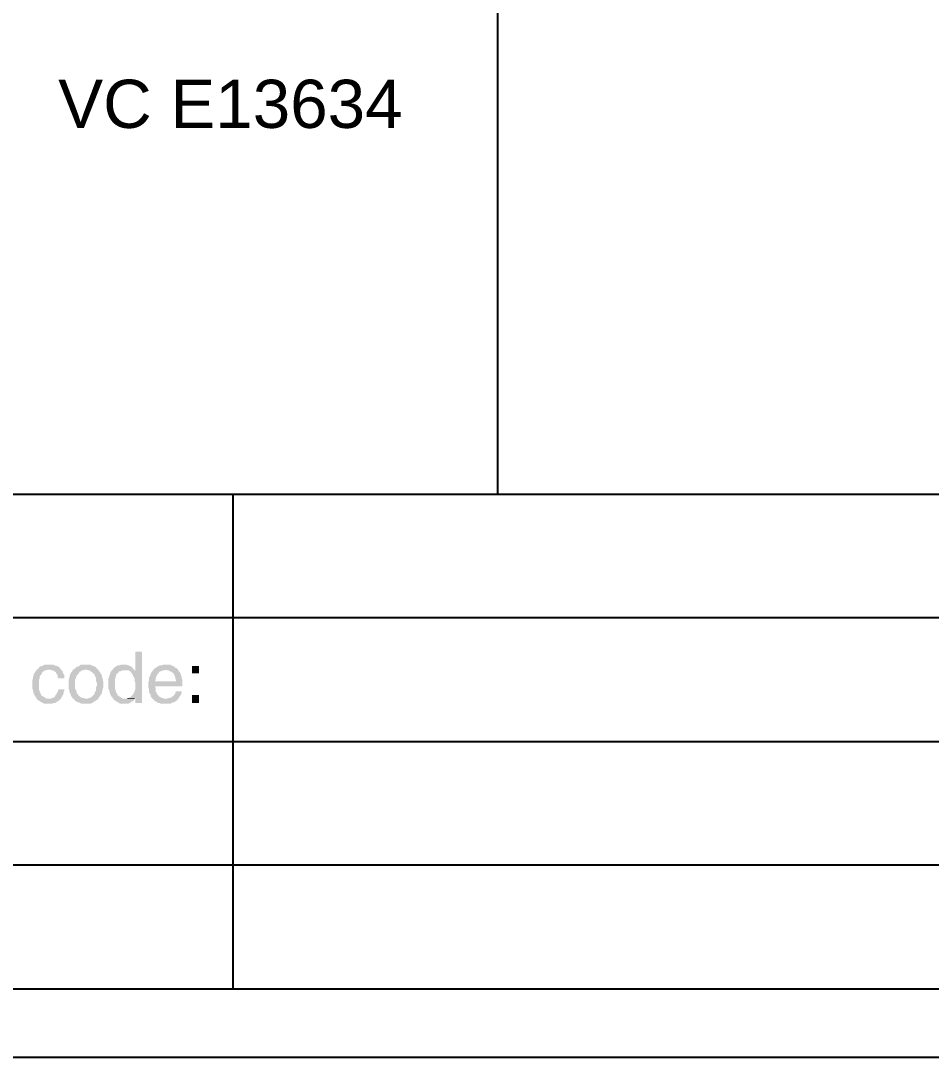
# Model space of a CAD drawing. Header units: millimetres. Extents: x 7018 to 13530, y 4187 to 5692.
# Drawn here: x 7550 to 7606.7, y 4951.9 to 5016.4 of the extents above; entities that cross this region are included whole.
import ezdxf

# ---------------------------------------------------------------- set-up
doc = ezdxf.new("R2010")
doc.units = ezdxf.units.MM
doc.styles.get("Standard").update_dxf_attribs({"font": 'arial.ttf'})

msp = doc.modelspace()

# ---------------------------------------------------------------- hatches: boundary and pattern name
at = {"transparency": 33554559}
for points in [[(7557.575, 4977.118), (7557.169, 4977.118), (7557.169, 4975.9), (7556.808, 4975.9), (7556.898, 4975.855), (7556.943, 4975.764), (7556.988, 4975.719), (7557.033, 4975.674), (7557.033, 4975.584), (7557.078, 4975.539), (7557.124, 4975.448), (7557.124, 4975.268), (7557.169, 4975.178), (7557.169, 4974.771), (7557.124, 4974.681), (7557.124, 4974.636), (7557.078, 4974.546), (7557.033, 4974.456), (7556.988, 4974.41), (7556.988, 4974.41), (7556.898, 4974.32), (7556.853, 4974.275), (7556.763, 4974.23), (7557.169, 4974.23), (7557.169, 4973.914), (7557.575, 4973.914)], [(7551.031, 4975.99), (7550.986, 4975.9), (7550.941, 4975.855), (7550.895, 4975.764), (7550.85, 4975.719), (7550.85, 4975.629), (7550.805, 4975.539), (7550.805, 4975.448), (7550.76, 4975.358), (7550.76, 4974.817), (7550.805, 4974.726), (7550.805, 4974.636), (7550.85, 4974.546), (7550.85, 4974.456), (7550.895, 4974.41), (7550.941, 4974.32), (7550.986, 4974.275), (7551.031, 4974.185), (7551.798, 4974.185), (7551.663, 4974.185), (7551.572, 4974.23), (7551.527, 4974.275), (7551.437, 4974.32), (7551.392, 4974.365), (7551.302, 4974.41), (7551.302, 4974.456), (7551.256, 4974.546), (7551.211, 4974.636), (7551.211, 4974.681), (7551.166, 4974.771), (7551.166, 4975.358), (7551.211, 4975.448), (7551.211, 4975.539), (7551.256, 4975.629), (7551.302, 4975.674), (7551.347, 4975.764), (7551.347, 4975.764), (7551.392, 4975.855), (7551.482, 4975.9), (7551.527, 4975.945), (7551.618, 4975.945), (7551.708, 4975.99), (7551.798, 4975.99)], [(7551.798, 4976.306), (7551.527, 4976.306), (7551.437, 4976.261), (7551.392, 4976.216), (7551.302, 4976.216), (7551.211, 4976.171), (7551.166, 4976.125), (7551.121, 4976.035), (7551.031, 4975.99), (7551.888, 4975.99), (7551.979, 4975.945), (7552.069, 4975.945), (7552.114, 4975.9), (7552.204, 4975.855), (7552.249, 4975.764), (7552.294, 4975.719), (7552.34, 4975.629), (7552.34, 4975.539), (7552.385, 4975.448), (7552.746, 4975.448), (7552.746, 4975.674), (7552.701, 4975.719), (7552.656, 4975.809), (7552.656, 4975.9), (7552.61, 4975.945), (7552.52, 4976.035), (7552.475, 4976.08), (7552.475, 4976.125), (7552.385, 4976.171), (7552.34, 4976.216), (7552.249, 4976.216), (7552.159, 4976.261), (7552.069, 4976.306), (7551.888, 4976.306)], [(7554.1, 4976.306), (7553.784, 4976.306), (7553.739, 4976.261), (7553.648, 4976.216), (7553.558, 4976.171), (7553.513, 4976.171), (7553.423, 4976.08), (7553.378, 4976.035), (7553.287, 4975.99), (7553.287, 4975.99), (7553.242, 4975.9), (7553.197, 4975.855), (7553.152, 4975.764), (7553.107, 4975.719), (7553.107, 4975.629), (7553.062, 4975.539), (7553.062, 4975.448), (7553.017, 4975.358), (7553.017, 4975.087), (7553.017, 4974.817), (7553.062, 4974.726), (7553.062, 4974.636), (7553.107, 4974.546), (7553.152, 4974.456), (7553.152, 4974.41), (7553.197, 4974.32), (7553.242, 4974.275), (7553.287, 4974.185), (7554.1, 4974.185), (7554.055, 4974.185), (7553.964, 4974.23), (7553.874, 4974.23), (7553.784, 4974.275), (7553.739, 4974.32), (7553.648, 4974.365), (7553.603, 4974.456), (7553.558, 4974.501), (7553.513, 4974.546), (7553.513, 4974.636), (7553.468, 4974.726), (7553.423, 4974.817), (7553.423, 4975.358), (7553.468, 4975.448), (7553.468, 4975.539), (7553.513, 4975.584), (7553.558, 4975.674), (7553.603, 4975.719), (7553.648, 4975.764), (7553.694, 4975.855), (7553.784, 4975.9), (7553.829, 4975.945), (7553.919, 4975.945), (7554.01, 4975.99), (7554.867, 4975.99), (7554.822, 4976.035), (7554.732, 4976.125), (7554.686, 4976.171), (7554.596, 4976.216), (7554.506, 4976.216), (7554.461, 4976.261), (7554.371, 4976.306), (7554.19, 4976.306)], [(7554.867, 4975.99), (7554.1, 4975.99), (7554.145, 4975.99), (7554.235, 4975.945), (7554.325, 4975.945), (7554.371, 4975.9), (7554.461, 4975.855), (7554.506, 4975.809), (7554.596, 4975.719), (7554.641, 4975.674), (7554.641, 4975.629), (7554.686, 4975.539), (7554.732, 4975.448), (7554.732, 4975.268), (7554.777, 4975.178), (7554.777, 4974.997), (7554.732, 4974.907), (7554.732, 4974.726), (7554.686, 4974.636), (7554.641, 4974.591), (7554.641, 4974.501), (7554.596, 4974.456), (7554.551, 4974.41), (7554.461, 4974.32), (7554.416, 4974.275), (7554.325, 4974.23), (7554.28, 4974.23), (7554.19, 4974.185), (7553.333, 4974.185), (7553.378, 4974.14), (7553.423, 4974.049), (7553.513, 4974.004), (7553.603, 4973.959), (7553.648, 4973.959), (7553.739, 4973.914), (7553.829, 4973.869), (7554.371, 4973.869), (7554.461, 4973.914), (7554.551, 4973.959), (7554.596, 4974.004), (7554.686, 4974.049), (7554.732, 4974.094), (7554.822, 4974.14), (7554.867, 4974.185), (7554.867, 4974.185), (7554.912, 4974.275), (7554.957, 4974.32), (7555.002, 4974.41), (7555.048, 4974.456), (7555.093, 4974.546), (7555.093, 4974.636), (7555.138, 4974.726), (7555.138, 4974.817), (7555.183, 4974.907), (7555.183, 4975.087), (7555.183, 4975.268), (7555.138, 4975.358), (7555.138, 4975.448), (7555.093, 4975.539), (7555.093, 4975.629), (7555.048, 4975.719), (7555.002, 4975.764), (7554.957, 4975.855), (7554.912, 4975.9)], [(7555.725, 4975.99), (7555.679, 4975.9), (7555.634, 4975.855), (7555.589, 4975.764), (7555.589, 4975.674), (7555.544, 4975.629), (7555.544, 4975.539), (7555.499, 4975.448), (7555.499, 4974.817), (7555.544, 4974.726), (7555.544, 4974.636), (7555.589, 4974.546), (7555.589, 4974.501), (7555.634, 4974.41), (7555.679, 4974.32), (7555.725, 4974.275), (7555.77, 4974.23), (7555.815, 4974.14), (7555.86, 4974.094), (7555.95, 4974.049), (7555.995, 4974.004), (7556.086, 4973.959), (7556.176, 4973.914), (7556.221, 4973.869), (7556.717, 4973.869), (7556.808, 4973.914), (7556.898, 4973.959), (7556.943, 4974.004), (7557.033, 4974.049), (7557.078, 4974.094), (7557.124, 4974.185), (7556.402, 4974.185), (7556.311, 4974.23), (7556.266, 4974.275), (7556.176, 4974.32), (7556.131, 4974.365), (7556.04, 4974.41), (7556.04, 4974.501), (7555.995, 4974.546), (7555.95, 4974.636), (7555.95, 4974.726), (7555.905, 4974.771), (7555.905, 4975.403), (7555.95, 4975.494), (7555.95, 4975.584), (7555.995, 4975.629), (7555.995, 4975.719), (7556.04, 4975.764), (7556.086, 4975.764), (7556.131, 4975.855), (7556.176, 4975.9), (7556.266, 4975.9), (7556.356, 4975.945), (7556.537, 4975.945)], [(7556.447, 4976.306), (7556.266, 4976.306), (7556.176, 4976.261), (7556.086, 4976.261), (7555.995, 4976.216), (7555.95, 4976.171), (7555.86, 4976.125), (7555.815, 4976.08), (7555.77, 4975.99), (7555.725, 4975.99), (7556.537, 4975.945), (7556.763, 4975.945), (7556.808, 4975.9), (7557.169, 4975.9), (7557.124, 4975.945), (7557.124, 4975.99), (7557.033, 4976.035), (7556.988, 4976.125), (7556.943, 4976.171), (7556.853, 4976.216), (7556.763, 4976.261), (7556.717, 4976.261), (7556.627, 4976.306), (7556.537, 4976.306)], [(7559.109, 4976.306), (7558.884, 4976.306), (7558.794, 4976.261), (7558.703, 4976.261), (7558.613, 4976.216), (7558.523, 4976.171), (7558.478, 4976.125), (7558.387, 4976.08), (7558.342, 4976.035), (7558.297, 4975.99), (7559.064, 4975.99), (7559.2, 4975.945), (7559.245, 4975.945), (7559.335, 4975.9), (7559.425, 4975.855), (7559.471, 4975.809), (7559.516, 4975.764), (7559.561, 4975.764), (7559.606, 4975.674), (7559.606, 4975.629), (7559.651, 4975.539), (7559.651, 4975.448), (7559.696, 4975.358), (7559.696, 4975.268), (7558.387, 4975.268), (7557.981, 4975.223), (7557.981, 4974.862), (7558.026, 4974.771), (7558.026, 4974.591), (7558.071, 4974.501), (7558.117, 4974.456), (7558.117, 4974.365), (7558.162, 4974.275), (7558.207, 4974.23), (7558.252, 4974.185), (7559.064, 4974.185), (7558.974, 4974.185), (7558.884, 4974.23), (7558.839, 4974.23), (7558.748, 4974.275), (7558.658, 4974.32), (7558.613, 4974.365), (7558.568, 4974.41), (7558.523, 4974.456), (7558.523, 4974.501), (7558.478, 4974.591), (7558.432, 4974.636), (7558.432, 4974.862), (7558.387, 4974.952), (7560.102, 4974.952), (7560.102, 4975.358), (7560.057, 4975.448), (7560.057, 4975.539), (7560.012, 4975.629), (7560.012, 4975.719), (7559.967, 4975.764), (7559.922, 4975.855), (7559.877, 4975.9), (7559.832, 4975.99), (7559.786, 4976.035), (7559.741, 4976.08), (7559.651, 4976.125), (7559.606, 4976.171), (7559.516, 4976.216), (7559.425, 4976.261), (7559.335, 4976.306), (7559.2, 4976.306)], [(7558.297, 4975.99), (7558.252, 4975.945), (7558.207, 4975.855), (7558.162, 4975.809), (7558.117, 4975.719), (7558.117, 4975.674), (7558.071, 4975.584), (7558.026, 4975.494), (7558.026, 4975.313), (7557.981, 4975.223), (7558.387, 4975.268), (7558.432, 4975.358), (7558.432, 4975.448), (7558.478, 4975.539), (7558.478, 4975.584), (7558.523, 4975.674), (7558.568, 4975.719), (7558.613, 4975.764), (7558.658, 4975.855), (7558.748, 4975.9), (7558.794, 4975.9), (7558.884, 4975.945), (7558.974, 4975.945), (7559.064, 4975.99)], [(7561.14, 4975.764), (7561.14, 4976.216), (7560.689, 4976.216), (7560.689, 4975.764)], [(7552.746, 4974.771), (7552.385, 4974.771), (7552.385, 4974.726), (7552.34, 4974.636), (7552.294, 4974.546), (7552.249, 4974.456), (7552.204, 4974.41), (7552.159, 4974.32), (7552.114, 4974.275), (7552.024, 4974.23), (7551.979, 4974.23), (7551.888, 4974.185), (7551.031, 4974.185), (7551.076, 4974.14), (7551.121, 4974.094), (7551.211, 4974.049), (7551.256, 4974.004), (7551.347, 4973.959), (7551.437, 4973.914), (7551.482, 4973.869), (7551.979, 4973.869), (7552.069, 4973.914), (7552.159, 4973.914), (7552.249, 4973.959), (7552.294, 4974.004), (7552.385, 4974.049), (7552.43, 4974.094), (7552.475, 4974.14), (7552.52, 4974.185), (7552.565, 4974.23), (7552.61, 4974.32), (7552.656, 4974.41), (7552.701, 4974.501), (7552.701, 4974.546), (7552.746, 4974.681)], [(7560.057, 4974.636), (7559.696, 4974.636), (7559.651, 4974.591), (7559.651, 4974.501), (7559.606, 4974.456), (7559.561, 4974.365), (7559.471, 4974.32), (7559.425, 4974.275), (7559.335, 4974.23), (7559.245, 4974.23), (7559.155, 4974.185), (7558.252, 4974.185), (7558.342, 4974.094), (7558.387, 4974.049), (7558.478, 4974.004), (7558.523, 4973.959), (7558.613, 4973.914), (7558.703, 4973.914), (7558.748, 4973.869), (7559.335, 4973.869), (7559.425, 4973.914), (7559.516, 4973.959), (7559.561, 4973.959), (7559.651, 4974.004), (7559.696, 4974.049), (7559.786, 4974.094), (7559.832, 4974.185), (7559.877, 4974.23), (7559.922, 4974.32), (7559.967, 4974.365), (7560.012, 4974.456), (7560.057, 4974.546)], [(7556.763, 4974.23), (7556.717, 4974.23), (7556.627, 4974.185), (7556.537, 4974.185), (7557.124, 4974.185), (7557.169, 4974.23)], [(7561.14, 4973.914), (7561.14, 4974.41), (7560.689, 4974.41), (7560.689, 4973.914)]]:
    msp.add_hatch(color=256, dxfattribs=at).paths.add_polyline_path(points)

# ---------------------------------------------------------------- linework, layer by layer
for p, q in [((7579.717, 5242.873), (7579.717, 4986.912)), ((7518.716, 4956.132), (7927.972, 4956.132))]:
    msp.add_line(p, q)
msp.add_lwpolyline([(7932.01, 4951.873), (7932.01, 5248.873), (7512.01, 5248.873), (7512.01, 4951.873)], close=True)
for points in [[(7531.534, 4986.912), (7927.972, 4986.912)], [(7563.235, 4986.912), (7563.235, 4956.132)], [(7531.534, 4979.24), (7827.664, 4979.24)], [(7531.534, 4971.522), (7880.604, 4971.522)], [(7531.534, 4963.849), (7827.664, 4963.849)]]:
    msp.add_lwpolyline(points)

# ---------------------------------------------------------------- texts
at = {"insert": (7563.085, 5011.185), "char_height": 2.9997, "width": 34.34827, "attachment_point": 5}
msp.add_mtext('VC E13634', dxfattribs=at)

doc.saveas('drawing.dxf')
